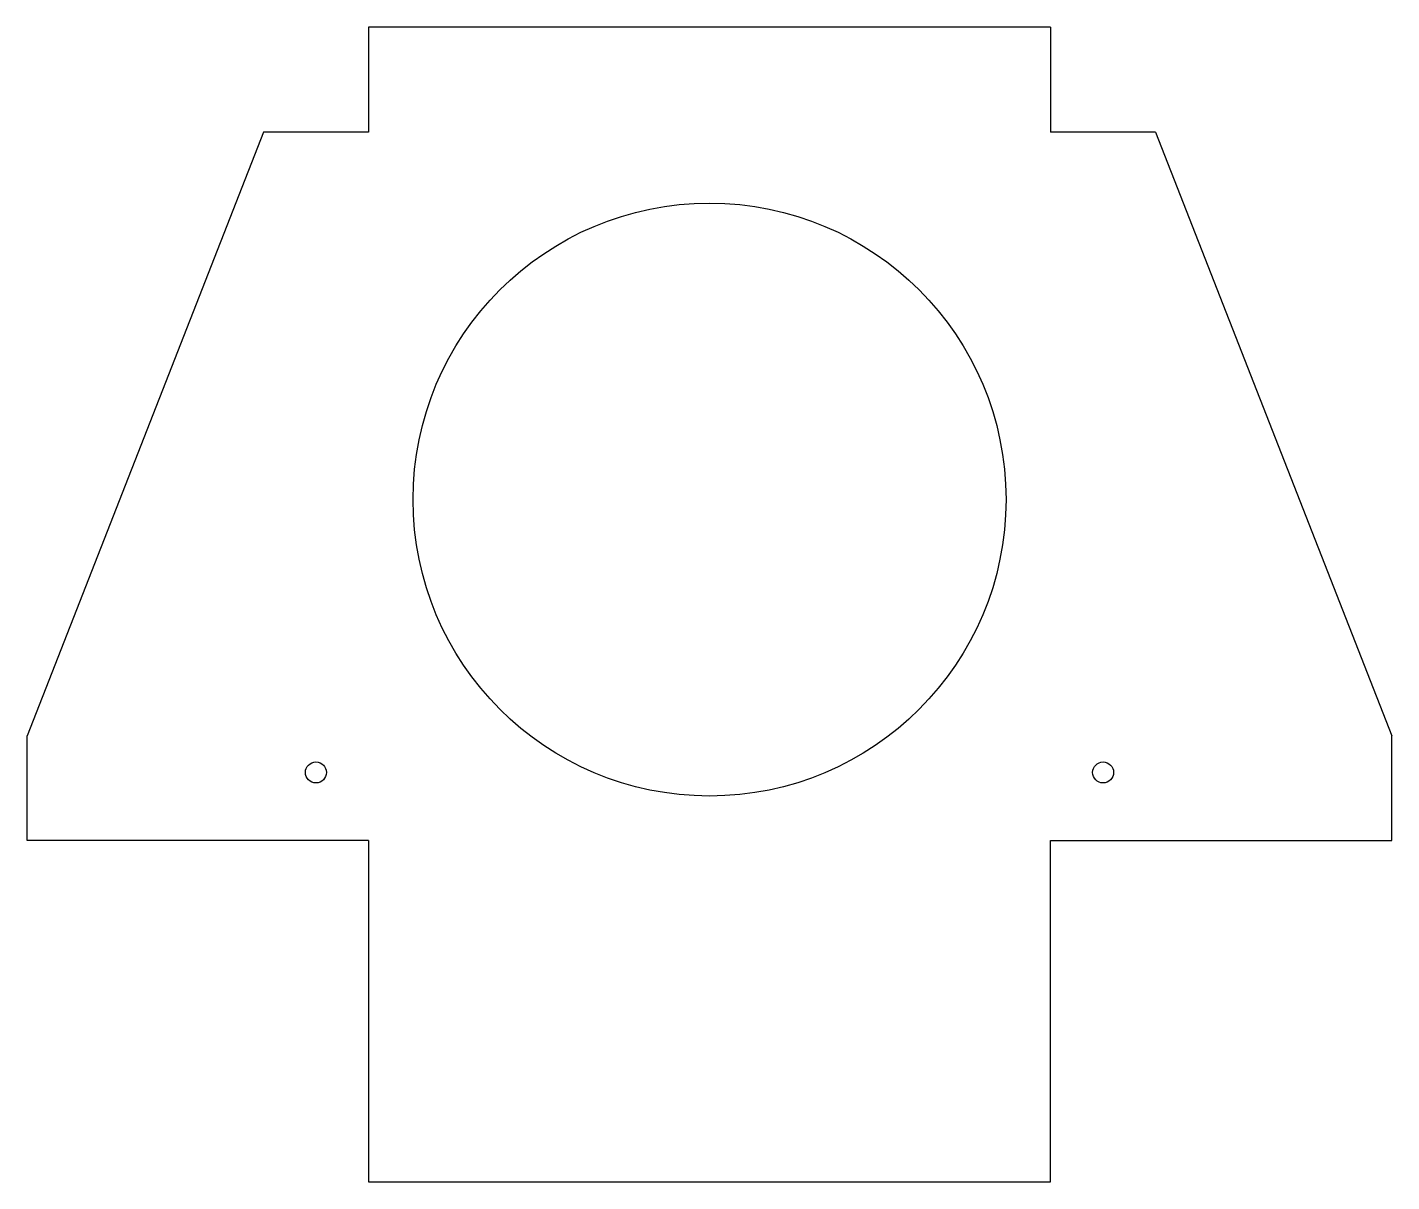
# Model space of a CAD drawing. Header units: millimetres. Extents: x 1002 to 1262, y 669 to 889.
import ezdxf

# ---------------------------------------------------------------- set-up
doc = ezdxf.new("R2010")
doc.units = ezdxf.units.MM

msp = doc.modelspace()

# ---------------------------------------------------------------- linework, layer by layer
for p, q in [((1197.18, 888.68), (1067.18, 888.68)), ((1067.18, 888.68), (1067.18, 868.68)), ((1197.18, 888.68), (1197.18, 868.68)), ((1047.18, 868.68), (1002.18, 753.68)), ((1067.18, 868.68), (1047.18, 868.68)), ((1217.18, 868.68), (1197.18, 868.68)), ((1217.18, 868.68), (1262.18, 753.68)), ((1002.18, 733.68), (1002.18, 753.68)), ((1262.18, 733.68), (1262.18, 753.68)), ((1067.18, 733.68), (1002.18, 733.68)), ((1197.18, 733.68), (1262.18, 733.68))]:
    msp.add_line(p, q)
msp.add_lwpolyline([(1067.18, 733.68), (1067.18, 668.68), (1197.18, 668.68), (1197.18, 733.68)])
for centre, radius in [((1132.18, 798.68), 56.5), ((1057.18, 746.68), 2), ((1207.18, 746.68), 2)]:
    msp.add_circle(centre, radius)

doc.saveas('drawing.dxf')
